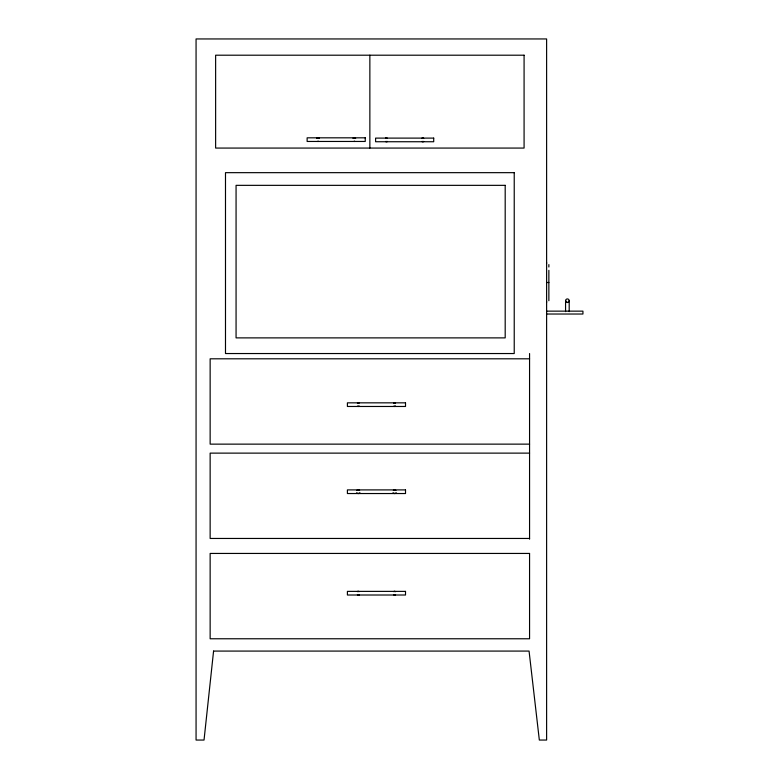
<?xml version="1.0" encoding="UTF-8"?>
<svg xmlns="http://www.w3.org/2000/svg" width="779" height="779" viewBox="0 0 779 779"><rect width="100%" height="100%" fill="white"/><g stroke="black" fill="none" stroke-linecap="round" stroke-linejoin="round"><path stroke-width="1.17" d="M546.615 263.37L546.615 262.679M569.196 300.733L569.137 300.733A1.811 1.811 0 0 1 566.479 302.31A1.811 1.811 0 0 1 566.479 299.165A1.811 1.811 0 0 1 569.196 300.733C569.43 303.391 564.872 302.622 565.807 300.733M358.778 493.467L357.834 493.467M395.089 493.467L394.155 493.467M546.615 282.504L548.854 282.504M546.615 311.142L582.935 311.142L582.935 314.025L546.615 314.025M529.564 358.807L210.145 358.807L210.145 444.137L529.564 444.137M529.564 453.125L210.145 453.125L210.145 538.455L529.564 538.455M546.615 301.639L546.615 302.33M569.196 302.554L569.196 311.629M565.564 302.554L565.564 311.629M548.864 264.587L548.864 267.012M548.864 270.332L548.864 300.723M529.564 353.539L529.564 539.185M369.859 55.202L369.859 148.068M396.199 492.62A1.811 1.811 0 0 1 393.054 492.62M359.879 492.62A1.811 1.811 0 0 1 356.733 492.62M213.573 651.078L204.03 740.05L196.065 740.05L196.065 38.95L546.615 38.95L546.615 740.05L539.331 740.05L529.068 651.078L213.573 651.078M317.121 138.068L316.741 138.35A1.811 1.811 0 0 1 319.312 138.35L317.121 138.068M353.442 138.068L353.062 138.35A1.811 1.811 0 0 1 355.633 138.35L353.442 138.068M357.395 490.147L357.016 490.429A1.811 1.811 0 0 1 359.586 490.429L357.395 490.147M393.716 490.147L393.337 490.429A1.811 1.811 0 0 1 395.907 490.429L393.716 490.147M386.024 138.165L385.586 138.35A1.811 1.811 0 0 1 387.397 138.35L386.024 138.165M387.397 141.496L385.586 141.496A1.811 1.811 0 0 0 387.397 141.496M422.335 138.165L421.897 138.35A1.811 1.811 0 0 1 423.718 138.35L422.335 138.165M423.718 141.496L421.897 141.496A1.811 1.811 0 0 0 423.718 141.496M357.834 402.899L357.395 403.084A1.811 1.811 0 0 1 359.216 403.084L357.834 402.899M359.216 406.229L357.395 406.229A1.811 1.811 0 0 0 359.216 406.229M394.155 402.899L393.716 403.084A1.811 1.811 0 0 1 395.528 403.084L394.155 402.899M395.528 406.229L393.716 406.229A1.811 1.811 0 0 0 395.528 406.229M357.834 591.436L357.395 591.621A1.811 1.811 0 0 1 359.216 591.621L357.834 591.436M359.216 594.766L357.395 594.766A1.811 1.811 0 0 0 359.216 594.766M394.155 591.436L393.716 591.621A1.811 1.811 0 0 1 395.528 591.621L394.155 591.436M395.528 594.766L393.716 594.766A1.811 1.811 0 0 0 395.528 594.766M318.504 141.388L317.559 141.388A1.811 1.811 0 0 0 318.504 141.388M354.815 141.388L353.88 141.388A1.811 1.811 0 0 0 354.815 141.388M524.082 55.202L215.627 55.202L215.627 148.068L524.082 148.068L524.082 55.202M365.244 137.825L307.13 137.825L307.13 141.457L365.244 141.457L365.244 137.825M433.708 138.107L375.595 138.107L375.595 141.739L433.708 141.739L433.708 138.107M514.228 172.665L225.491 172.665L225.491 353.539L514.228 353.539L514.228 172.665M505.191 185.344L236.066 185.344L236.066 337.882L505.191 337.882L505.191 185.344M405.518 402.84L347.405 402.84L347.405 406.472L405.518 406.472L405.518 402.84M405.518 489.903L347.405 489.903L347.405 493.535L405.518 493.535L405.518 489.903M529.564 553.441L210.145 553.441L210.145 638.77L529.564 638.77L529.564 553.441M405.518 591.378L347.405 591.378L347.405 595.01L405.518 595.01L405.518 591.378"/></g></svg>
